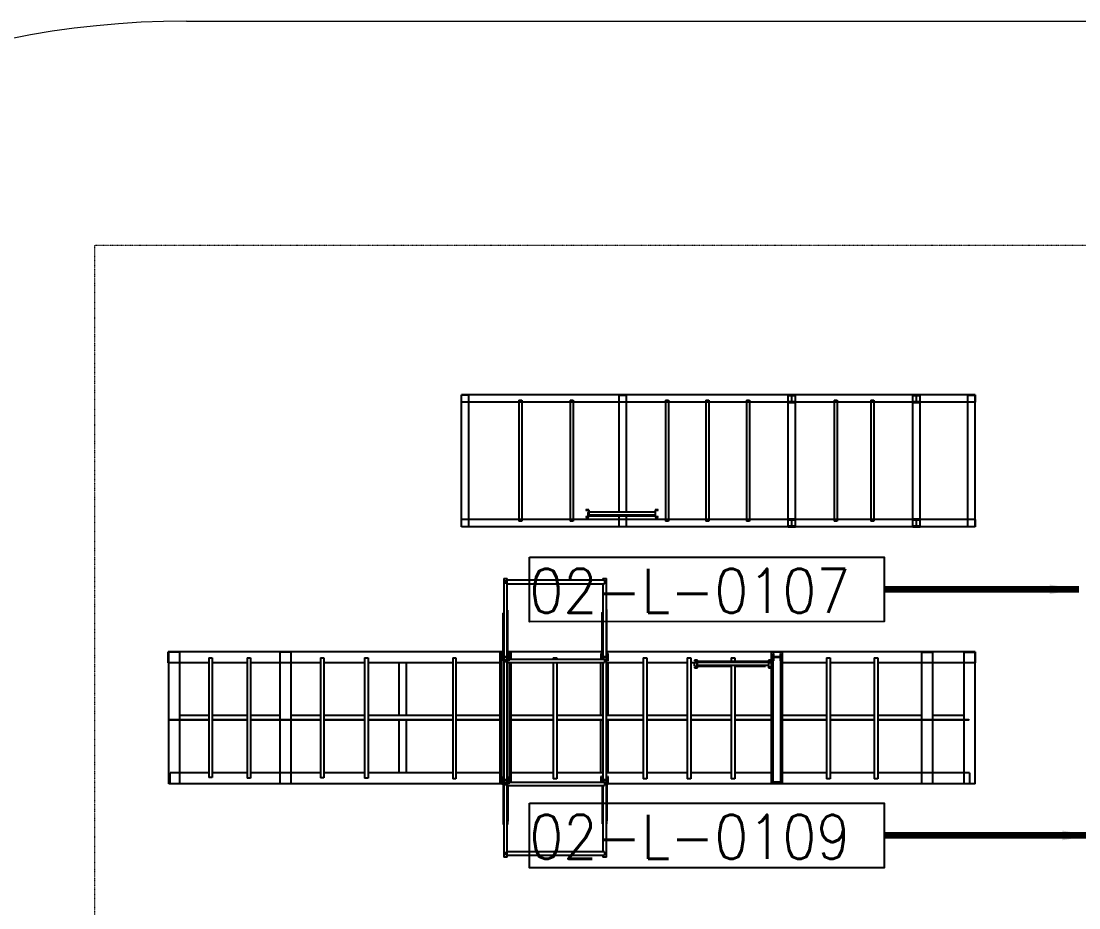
# Model space of a CAD drawing. Header units: inches. Extents: x 9 to 553326, y 5 to 186380.
# Drawn here: x 161963 to 176381, y 114678 to 126758 of the extents above; entities that cross this region are included whole.
import ezdxf

# ---------------------------------------------------------------- set-up
doc = ezdxf.new("R2010")
doc.units = ezdxf.units.IN
doc.header["$MEASUREMENT"] = 0
doc.linetypes.add('DIVIDE2', pattern=[0.625, 0.25, -0.125, 0, -0.125, 0, -0.125])
for name, color, linetype in [('_Auto', 7, 'Continuous'), ('CABLEROUTEALL-EMBED 1_DWG$0$DwgTemplate', 7, 'Continuous'), ('Pointers', 136, 'Continuous')]:
    doc.layers.add(name, color=color, linetype=linetype)
doc.layers.add('Layout', color=6, linetype='Continuous', lineweight=20)
doc.styles.add('HZTXT', font='txt_qlt.shx', dxfattribs={"width": 0.7, "bigfont": 'hztxt.shx'})
doc.dimstyles.new('ISO-25', dxfattribs={"dimtxt": 2.5, "dimasz": 2.5, "dimexe": 1.25, "dimexo": 0.625, "dimtad": 1, "dimtxsty": 'HZTXT', "dimcen": 2.5, "dimclrd": 256, "dimclre": 256, "dimclrt": 256, "dimadec": 4, "dimazin": 0, "dimtfac": 1, "dimtmove": 0, "dimatfit": 3, "dimfxl": 1, "dimlwd": -1, "dimlwe": -1, "dimarcsym": 0})

msp = doc.modelspace()

# ---------------------------------------------------------------- linework, layer by layer
at = {"layer": '_Auto', "color": 7, "linetype": 'Continuous'}
for points in [[(168891, 119454), (173725, 119455), (173725, 118577), (168891, 118576)], [(168891, 116102), (173725, 116103), (173725, 115225), (168891, 115224)]]:
    msp.add_lwpolyline(points, close=True, dxfattribs=at)
at = {"layer": 'CABLEROUTEALL-EMBED 1_DWG$0$DwgTemplate', "color": 252, "linetype": 'Continuous'}
for p, q in [((167966, 121567), (167966, 121667)), ((174966, 121667), (167966, 121667)), ((167966, 121667), (168066, 121667)), ((167966, 119867), (167966, 121667)), ((172416, 121567), (167966, 121567)), ((168066, 119867), (168066, 121667)), ((168745, 121593), (168788, 121593)), ((168745, 121593), (168745, 119944)), ((168788, 121593), (168788, 119944)), ((169445, 121593), (169445, 119944)), ((169445, 121593), (169488, 121593)), ((169488, 121593), (169488, 119944)), ((170116, 121664), (170216, 121664)), ((170116, 120070), (170116, 121664)), ((170216, 120070), (170216, 121664)), ((170745, 121593), (170788, 121593)), ((170745, 121593), (170745, 119944)), ((170788, 121593), (170788, 119944)), ((171295, 121593), (171295, 119944)), ((171295, 121593), (171338, 121593)), ((171338, 121593), (171338, 119944)), ((171849, 121593), (171849, 119944)), ((171849, 121593), (171892, 121593)), ((171892, 121593), (171892, 119944)), ((172416, 119871), (172416, 121664)), ((172416, 121664), (172516, 121664)), ((172516, 121664), (172416, 121664)), ((172416, 121664), (172416, 121656)), ((172416, 121656), (172463, 121656)), ((172463, 121572), (172416, 121572)), ((172416, 121572), (172416, 121564)), ((172416, 121564), (172516, 121564)), ((172463, 121656), (172463, 121572)), ((172469, 121572), (172469, 121656)), ((172469, 121656), (172516, 121656)), ((172516, 121572), (172469, 121572)), ((172516, 119871), (172516, 121664)), ((172516, 121656), (172516, 121664)), ((172516, 121564), (172516, 121572)), ((174116, 121567), (172516, 121567)), ((173044, 121593), (173044, 119944)), ((173044, 121593), (173087, 121593)), ((173087, 121593), (173087, 119944)), ((173544, 121593), (173544, 119944)), ((173544, 121593), (173587, 121593)), ((173587, 121593), (173587, 119944)), ((174116, 121664), (174216, 121664)), ((174116, 119871), (174116, 121664)), ((174216, 121664), (174116, 121664)), ((174116, 121664), (174116, 121656)), ((174116, 121656), (174163, 121656)), ((174163, 121572), (174116, 121572)), ((174116, 121572), (174116, 121564)), ((174116, 121564), (174216, 121564)), ((174163, 121656), (174163, 121572)), ((174169, 121656), (174216, 121656)), ((174169, 121572), (174169, 121656)), ((174216, 121572), (174169, 121572)), ((174216, 119871), (174216, 121664)), ((174216, 121656), (174216, 121664)), ((174216, 121564), (174216, 121572)), ((174966, 121567), (174216, 121567)), ((174866, 119871), (174866, 121664)), ((174866, 121664), (174966, 121664)), ((174966, 121667), (174966, 121567)), ((174966, 119871), (174966, 121664)), ((169662, 120102), (169662, 120094)), ((169702, 120102), (169662, 120102)), ((169702, 120000), (169702, 120102)), ((170605, 120102), (170605, 120000)), ((170645, 120102), (170605, 120102)), ((170645, 120094), (170645, 120102)), ((172416, 119967), (167966, 119967)), ((167966, 119867), (167966, 119967)), ((169662, 120094), (169699, 120094)), ((169699, 120007), (169662, 120007)), ((169662, 120007), (169662, 120000)), ((169662, 120000), (169702, 120000)), ((169697, 120066), (169694, 120066)), ((169694, 120020), (169694, 120066)), ((169694, 120020), (169699, 120020)), ((169694, 120015), (169694, 120020)), ((169699, 120015), (169694, 120015)), ((169697, 120030), (169697, 120070)), ((169699, 120070), (169697, 120070)), ((169697, 120030), (169699, 120030)), ((169699, 120094), (169699, 120007)), ((170605, 120070), (169702, 120070)), ((169702, 120030), (170605, 120030)), ((169702, 120020), (170605, 120020)), ((170605, 120015), (169702, 120015)), ((170116, 119871), (170116, 120015)), ((170216, 119871), (170216, 120015)), ((170605, 120000), (170645, 120000)), ((170608, 120007), (170608, 120094)), ((170608, 120094), (170645, 120094)), ((170645, 120007), (170608, 120007)), ((170645, 120000), (170645, 120007)), ((172416, 119971), (172416, 119963)), ((172516, 119971), (172416, 119971)), ((172416, 119963), (172463, 119963)), ((172463, 119963), (172463, 119879)), ((172469, 119963), (172516, 119963)), ((172469, 119879), (172469, 119963)), ((172516, 119963), (172516, 119971)), ((174116, 119967), (172516, 119967)), ((174216, 119971), (174116, 119971)), ((174116, 119971), (174116, 119963)), ((174116, 119963), (174163, 119963)), ((174163, 119963), (174163, 119879)), ((174169, 119963), (174216, 119963)), ((174169, 119879), (174169, 119963)), ((174216, 119963), (174216, 119971)), ((174966, 119967), (174216, 119967)), ((174966, 119967), (174966, 119867)), ((174966, 119867), (167966, 119867)), ((168066, 119867), (167966, 119867)), ((168788, 119944), (168745, 119944)), ((169488, 119944), (169445, 119944)), ((170216, 119871), (170116, 119871)), ((170788, 119944), (170745, 119944)), ((171338, 119944), (171295, 119944)), ((171892, 119944), (171849, 119944)), ((172416, 119879), (172416, 119871)), ((172463, 119879), (172416, 119879)), ((172516, 119871), (172416, 119871)), ((172416, 119871), (172516, 119871)), ((172516, 119879), (172469, 119879)), ((172516, 119871), (172516, 119879)), ((173087, 119944), (173044, 119944)), ((173587, 119944), (173544, 119944)), ((174116, 119879), (174116, 119871)), ((174163, 119879), (174116, 119879)), ((174116, 119871), (174216, 119871)), ((174216, 119871), (174116, 119871)), ((174216, 119879), (174169, 119879)), ((174216, 119871), (174216, 119879)), ((174966, 119871), (174866, 119871)), ((168542, 119167), (168542, 115367)), ((168542, 119167), (168590, 119167)), ((168566, 119092), (168566, 119140)), ((168590, 115367), (168590, 119167)), ((169916, 119140), (168590, 119140)), ((168590, 119092), (169916, 119092)), ((169892, 119167), (169892, 119140)), ((169892, 119167), (169940, 119167)), ((169892, 119092), (169892, 118068)), ((169916, 119140), (169916, 119092)), ((169940, 115367), (169940, 119167)), ((168542, 118698), (168535, 118698)), ((168535, 118698), (168535, 118694)), ((168535, 118097), (168535, 118694)), ((168535, 118694), (168542, 118694)), ((168592, 118698), (168590, 118698)), ((168590, 118694), (168598, 118694)), ((168598, 118735), (168592, 118735)), ((168592, 118735), (168592, 118698)), ((168598, 118694), (168598, 118735)), ((168598, 118097), (168598, 118694)), ((169885, 118704), (169885, 118700)), ((169892, 118704), (169885, 118704)), ((169885, 118700), (169892, 118700)), ((169885, 118100), (169885, 118700)), ((169942, 118704), (169940, 118704)), ((169940, 118700), (169948, 118700)), ((169942, 118741), (169942, 118704)), ((169948, 118741), (169942, 118741)), ((169948, 118700), (169948, 118741)), ((169948, 118100), (169948, 118700)), ((168535, 118167), (163967, 118167)), ((163967, 118017), (163967, 118167)), ((163974, 116367), (163974, 118166)), ((163974, 118166), (164124, 118166)), ((164124, 116367), (164124, 118166)), ((164519, 118083), (164519, 116454)), ((164519, 118083), (164567, 118083)), ((164567, 118083), (164567, 116454)), ((165043, 118083), (165043, 116447)), ((165043, 118083), (165091, 118083)), ((165091, 118083), (165091, 116447)), ((165492, 118166), (165642, 118166)), ((165492, 116367), (165492, 118166)), ((165642, 116367), (165642, 118166)), ((166043, 118083), (166091, 118083)), ((166043, 118083), (166043, 116448)), ((166091, 118083), (166091, 116448)), ((166643, 118083), (166691, 118083)), ((166643, 118083), (166643, 116443)), ((166691, 118083), (166691, 116443)), ((167847, 118083), (167886, 118083)), ((167847, 118083), (167847, 116434)), ((167886, 118083), (167886, 116434)), ((168491, 118166), (168535, 118166)), ((168491, 116367), (168491, 118166)), ((168516, 118144), (168516, 118163)), ((168516, 118163), (168535, 118163)), ((168516, 118144), (168516, 118044)), ((168524, 118144), (168516, 118144)), ((168524, 118097), (168524, 118144)), ((168608, 118097), (168524, 118097)), ((168524, 118091), (168608, 118091)), ((168524, 118044), (168524, 118091)), ((169885, 118167), (168598, 118167)), ((168598, 118166), (168641, 118166)), ((168598, 118163), (168616, 118163)), ((168608, 118144), (168608, 118097)), ((168616, 118144), (168608, 118144)), ((168608, 118091), (168608, 118044)), ((168616, 118163), (168616, 118144)), ((168616, 118044), (168616, 118144)), ((168641, 118068), (168641, 118166)), ((169217, 118083), (169217, 118068)), ((169217, 118083), (169265, 118083)), ((169265, 118083), (169265, 118068)), ((169866, 118144), (169866, 118068)), ((169874, 118144), (169866, 118144)), ((169874, 118097), (169874, 118144)), ((169958, 118097), (169874, 118097)), ((169874, 118091), (169958, 118091)), ((169874, 118068), (169874, 118091)), ((169892, 118100), (169885, 118100)), ((169948, 118100), (169940, 118100)), ((174966, 118167), (169948, 118167)), ((169966, 118144), (169958, 118144)), ((169958, 118144), (169958, 118097)), ((169958, 118091), (169958, 118044)), ((169966, 118044), (169966, 118144)), ((170442, 118083), (170490, 118083)), ((170442, 118083), (170442, 116434)), ((170490, 118083), (170490, 116434)), ((171042, 118083), (171090, 118083)), ((171042, 118083), (171042, 116434)), ((171090, 118083), (171090, 116434)), ((171642, 118083), (171690, 118083)), ((171642, 118083), (171642, 118032)), ((171690, 118083), (171690, 118032)), ((172191, 116367), (172191, 118167)), ((172191, 118167), (172341, 118167)), ((172224, 118144), (172216, 118144)), ((172216, 118144), (172216, 118044)), ((172216, 118094), (172316, 118094)), ((172216, 116392), (172216, 118094)), ((172224, 118097), (172224, 118144)), ((172308, 118097), (172224, 118097)), ((172224, 118091), (172308, 118091)), ((172224, 118044), (172224, 118091)), ((172308, 118144), (172308, 118097)), ((172316, 118144), (172308, 118144)), ((172308, 118091), (172308, 118044)), ((172316, 118044), (172316, 118144)), ((172316, 118094), (172316, 116392)), ((172341, 116367), (172341, 118167)), ((172942, 118083), (172990, 118083)), ((172942, 118083), (172942, 116434)), ((172990, 118083), (172990, 116434)), ((173592, 118083), (173640, 118083)), ((173592, 118083), (173592, 116434)), ((173640, 118083), (173640, 116434)), ((174241, 116367), (174241, 118163)), ((174241, 118163), (174391, 118163)), ((174391, 116367), (174391, 118163)), ((174816, 118163), (174966, 118163)), ((174816, 116367), (174816, 118163)), ((174966, 118167), (174966, 118017)), ((174966, 116367), (174966, 118163)), ((164519, 118017), (163967, 118017)), ((165043, 118017), (164567, 118017)), ((166043, 118017), (165091, 118017)), ((166643, 118017), (166091, 118017)), ((167847, 118017), (166691, 118017)), ((167117, 117299), (167117, 118017)), ((167217, 117299), (167217, 118017)), ((168516, 118017), (167886, 118017)), ((168516, 118044), (168524, 118044)), ((168516, 116467), (168516, 118044)), ((168566, 118020), (168566, 118068)), ((168590, 118068), (168608, 118068)), ((168590, 118020), (169916, 118020)), ((168608, 118044), (168616, 118044)), ((168616, 118068), (169916, 118068)), ((168616, 118020), (168616, 116467)), ((169217, 118017), (168616, 118017)), ((168641, 116391), (168641, 118020)), ((169217, 118020), (169217, 116434)), ((169265, 118020), (169265, 116434)), ((169892, 118017), (169265, 118017)), ((169866, 117299), (169866, 118017)), ((169892, 118020), (169892, 116391)), ((169916, 118068), (169916, 118020)), ((170442, 118017), (169940, 118017)), ((169958, 118044), (169966, 118044)), ((169966, 117299), (169966, 118017)), ((171042, 118017), (170490, 118017)), ((171176, 118017), (171090, 118017)), ((171181, 118052), (171141, 118052)), ((171141, 118052), (171141, 118044)), ((171141, 118044), (171178, 118044)), ((171178, 117958), (171141, 117958)), ((171141, 117958), (171141, 117950)), ((171141, 117950), (171181, 117950)), ((171142, 117971), (171142, 118017)), ((171176, 118017), (171142, 118017)), ((171142, 118017), (171142, 118017)), ((171142, 117971), (171178, 117971)), ((171178, 118022), (171176, 118022)), ((171176, 117982), (171176, 118022)), ((171176, 117982), (171178, 117982)), ((171178, 118044), (171178, 117958)), ((171181, 117950), (171181, 118052)), ((172150, 118032), (171181, 118032)), ((172150, 118028), (171181, 118028)), ((172150, 118022), (171181, 118022)), ((171181, 117982), (172150, 117982)), ((171181, 117971), (171642, 117971)), ((171642, 117982), (171642, 116434)), ((171690, 117982), (171690, 116434)), ((171690, 117971), (172111, 117971)), ((172111, 117982), (172111, 117971)), ((172190, 118052), (172150, 118052)), ((172150, 118052), (172150, 117950)), ((172150, 117950), (172190, 117950)), ((172153, 118044), (172190, 118044)), ((172153, 117958), (172153, 118044)), ((172216, 118017), (172153, 118017)), ((172190, 117958), (172153, 117958)), ((172190, 118044), (172190, 118052)), ((172190, 117950), (172190, 117958)), ((172216, 118044), (172224, 118044)), ((172308, 118044), (172316, 118044)), ((172942, 118017), (172316, 118017)), ((173592, 118017), (172990, 118017)), ((174966, 118017), (173640, 118017)), ((163989, 117242), (164519, 117242)), ((163989, 117236), (163989, 117242)), ((164519, 117236), (163989, 117236)), ((164519, 117299), (164124, 117299)), ((165043, 117299), (164567, 117299)), ((164567, 117242), (165043, 117242)), ((165043, 117236), (164567, 117236)), ((165492, 117299), (165091, 117299)), ((165091, 117242), (166043, 117242)), ((166043, 117236), (165091, 117236)), ((166043, 117299), (165642, 117299)), ((166643, 117299), (166091, 117299)), ((166091, 117242), (166643, 117242)), ((166643, 117236), (166091, 117236)), ((167847, 117299), (166691, 117299)), ((166691, 117242), (167847, 117242)), ((167847, 117236), (166691, 117236)), ((167117, 116517), (167117, 117236)), ((167217, 116517), (167217, 117236)), ((168491, 117299), (167886, 117299)), ((167886, 117242), (168516, 117242)), ((168516, 117236), (167886, 117236)), ((168616, 117242), (169217, 117242)), ((169217, 117236), (168616, 117236)), ((169217, 117299), (168641, 117299)), ((169892, 117299), (169265, 117299)), ((169265, 117242), (169892, 117242)), ((169892, 117236), (169265, 117236)), ((169866, 116517), (169866, 117236)), ((170442, 117299), (169940, 117299)), ((169940, 117242), (170442, 117242)), ((170442, 117236), (169940, 117236)), ((169966, 116517), (169966, 117236)), ((171042, 117299), (170490, 117299)), ((170490, 117242), (171042, 117242)), ((171042, 117236), (170490, 117236)), ((171642, 117299), (171090, 117299)), ((171090, 117242), (171642, 117242)), ((171642, 117236), (171090, 117236)), ((172191, 117299), (171690, 117299)), ((171690, 117242), (172216, 117242)), ((172216, 117236), (171690, 117236)), ((172316, 117242), (172942, 117242)), ((172942, 117236), (172316, 117236)), ((172942, 117299), (172341, 117299)), ((173592, 117299), (172990, 117299)), ((172990, 117242), (173592, 117242)), ((173592, 117236), (172990, 117236)), ((174241, 117299), (173640, 117299)), ((173640, 117242), (174883, 117242)), ((174883, 117236), (173640, 117236)), ((174816, 117299), (174391, 117299)), ((174883, 117242), (174883, 117236)), ((163996, 116367), (163996, 116517)), ((164519, 116517), (163996, 116517)), ((165043, 116517), (164567, 116517)), ((166043, 116517), (165091, 116517)), ((166643, 116517), (166091, 116517)), ((167847, 116517), (166691, 116517)), ((168516, 116517), (167886, 116517)), ((169217, 116517), (168616, 116517)), ((169892, 116517), (169265, 116517)), ((170442, 116517), (169940, 116517)), ((171042, 116517), (170490, 116517)), ((171642, 116517), (171090, 116517)), ((172216, 116517), (171690, 116517)), ((172942, 116517), (172316, 116517)), ((173592, 116517), (172990, 116517)), ((174891, 116517), (173640, 116517)), ((174891, 116517), (174891, 116367)), ((164124, 116367), (163974, 116367)), ((168516, 116367), (163996, 116367)), ((164567, 116454), (164519, 116454)), ((165091, 116447), (165043, 116447)), ((165642, 116367), (165492, 116367)), ((166091, 116448), (166043, 116448)), ((166691, 116443), (166643, 116443)), ((167886, 116434), (167847, 116434)), ((168516, 116367), (168491, 116367)), ((168516, 116467), (168516, 116367)), ((168524, 116467), (168516, 116467)), ((168516, 116367), (168524, 116367)), ((168524, 116420), (168524, 116467)), ((168608, 116420), (168524, 116420)), ((168524, 116414), (168608, 116414)), ((168524, 116367), (168524, 116414)), ((168535, 116367), (168524, 116367)), ((168535, 116414), (168535, 115819)), ((168566, 116343), (168566, 116391)), ((168590, 116391), (168608, 116391)), ((168592, 116457), (168598, 116457)), ((168592, 116420), (168592, 116457)), ((168592, 116391), (168592, 116414)), ((168598, 116457), (168598, 116420)), ((168598, 116414), (168598, 116391)), ((168608, 116467), (168608, 116420)), ((168616, 116467), (168608, 116467)), ((168608, 116414), (168608, 116367)), ((168608, 116367), (168616, 116367)), ((168616, 116367), (168616, 116467)), ((168616, 116391), (169916, 116391)), ((169265, 116434), (169217, 116434)), ((169866, 116467), (169866, 116391)), ((169874, 116467), (169866, 116467)), ((169874, 116420), (169874, 116467)), ((169958, 116420), (169874, 116420)), ((169874, 116391), (169874, 116414)), ((169874, 116414), (169958, 116414)), ((169885, 116425), (169892, 116425)), ((169885, 116425), (169885, 116420)), ((169885, 116414), (169885, 116391)), ((169916, 116391), (169916, 116343)), ((169940, 116425), (169942, 116425)), ((169942, 116463), (169948, 116463)), ((169942, 116420), (169942, 116463)), ((169942, 115863), (169942, 116414)), ((169948, 116463), (169948, 116420)), ((169948, 116414), (169948, 115863)), ((169958, 116367), (169948, 116367)), ((169966, 116467), (169958, 116467)), ((169958, 116467), (169958, 116420)), ((169958, 116414), (169958, 116367)), ((169958, 116367), (169966, 116367)), ((169966, 116367), (169966, 116467)), ((174891, 116367), (169966, 116367)), ((170490, 116434), (170442, 116434)), ((171090, 116434), (171042, 116434)), ((171690, 116434), (171642, 116434)), ((172341, 116367), (172191, 116367)), ((172216, 116392), (172224, 116392)), ((172216, 116392), (172216, 116371)), ((172316, 116392), (172216, 116392)), ((172224, 116392), (172224, 116371)), ((172308, 116392), (172308, 116371)), ((172308, 116392), (172316, 116392)), ((172316, 116371), (172316, 116392)), ((172990, 116434), (172942, 116434)), ((173640, 116434), (173592, 116434)), ((174391, 116367), (174241, 116367)), ((174966, 116367), (174816, 116367)), ((168590, 116343), (169916, 116343)), ((168592, 115857), (168592, 116343)), ((168598, 116343), (168598, 115857)), ((169885, 116343), (169885, 115825)), ((169892, 116343), (169892, 115442)), ((168535, 115819), (168535, 115815)), ((168542, 115819), (168535, 115819)), ((168535, 115815), (168542, 115815)), ((168592, 115819), (168590, 115819)), ((168590, 115815), (168598, 115815)), ((168592, 115857), (168592, 115819)), ((168598, 115857), (168592, 115857)), ((168598, 115815), (168598, 115857)), ((168590, 115367), (168542, 115367)), ((168566, 115394), (168566, 115442)), ((169916, 115442), (168590, 115442)), ((168590, 115394), (169916, 115394)), ((169892, 115394), (169892, 115367)), ((169940, 115367), (169892, 115367)), ((169916, 115442), (169916, 115394))]:
    msp.add_line(p, q, dxfattribs=at)
at = {"layer": 'CABLEROUTEALL-EMBED 1_DWG$0$DwgTemplate', "color": 9, "linetype": 'Continuous'}
for p, q in [((169892, 115825), (169885, 115825)), ((169885, 115825), (169885, 115821)), ((169885, 115821), (169892, 115821)), ((169942, 115825), (169940, 115825)), ((169940, 115821), (169948, 115821)), ((169948, 115863), (169942, 115863)), ((169942, 115863), (169942, 115825)), ((169948, 115821), (169948, 115863))]:
    msp.add_line(p, q, dxfattribs=at)
at = {"layer": 'Layout'}
msp.add_line((164215, 126758), (193465, 126758), dxfattribs=at)
at = {"layer": 'Layout', "linetype": 'DIVIDE2', "ltscale": 10}
for p, q in [((162965, 73708), (162965, 123708)), ((162965, 123708), (192965, 123708))]:
    msp.add_line(p, q, dxfattribs=at)
at = {"layer": 'Layout'}
msp.add_arc((164215, 114758), 12000, 90, 180, dxfattribs=at)

# ---------------------------------------------------------------- texts
at = {"layer": '_Auto', "color": 7, "style": 'HZTXT', "width": 0.9}
for s, p in [('02-L-0107', (168891, 118698)), ('02-L-0109', (168891, 115346))]:
    msp.add_text(s, height=599.9, dxfattribs=at).set_placement(p)

# ---------------------------------------------------------------- leaders
at = {"layer": 'Pointers'}
for points in [[(176381, 119017), (173725, 119016)], [(176557, 115665), (173725, 115664)]]:
    msp.add_leader(points, dimstyle='ISO-25', override={"dimasz": 400, "dimtad": 0, "dimclrd": 136, "dimlwd": 65534}, dxfattribs=at)

doc.saveas('drawing.dxf')
